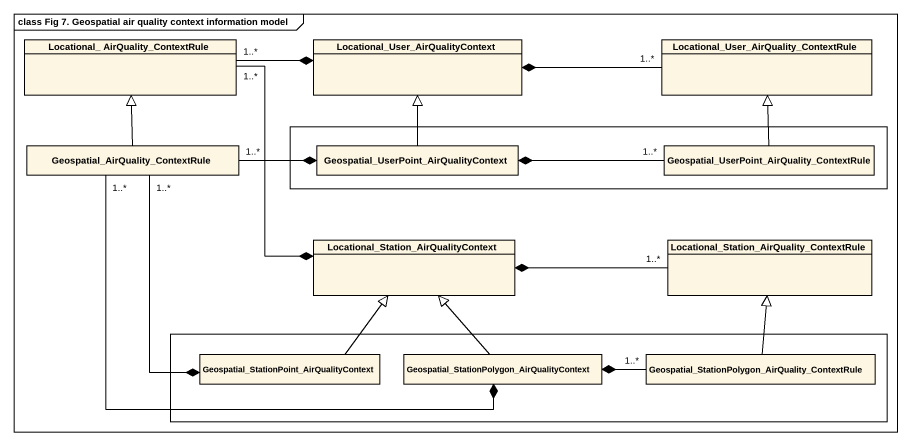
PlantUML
@startuml
mainframe class Fig 7. Geospatial air quality context information model
hide circle
hide empty members
class "Locational_ AirQuality_ContextRule" as Locational_AirQuality
class "Locational_User_AirQualityContext" as Locational_User
class "Locational_User_AirQuality_ContextRule" as Locational_User_AirQuality
rectangle " " as rectangle1 {
  class "Geospatial_UserPoint_AirQualityContext" as Geospatial_UserPoint
  class "Geospatial_UserPoint_AirQuality_ContextRule" as Geospatial_UserPoint_2
}
class "Geospatial_AirQuality_ContextRule" as Geospatial_AirQuality
class "Locational_Station_AirQualityContext" as Locational_Station
class "Locational_Station_AirQuality_ContextRule" as Locational_Station_2
rectangle " " as rectangle2 {
  class "Geospatial_StationPoint_AirQualityContext" as Geospatial_StationPoint
  class "Geospatial_StationPolygon_AirQualityContext" as Geospatial_StationPolygon
  class "Geospatial_StationPolygon_AirQuality_ContextRule" as Geospatial_StationPolygon_2
}
Locational_AirQuality "1..*" -right-* Locational_User
Locational_AirQuality "1..*" --* Locational_Station
Locational_User_AirQuality "1..*" -left-* Locational_User
Geospatial_AirQuality -up-|> Locational_AirQuality
Geospatial_AirQuality "1..*" -right-* Geospatial_UserPoint
Geospatial_AirQuality "1..*" --* Geospatial_StationPoint
Geospatial_AirQuality "1..*" -right-* Geospatial_StationPolygon
Geospatial_UserPoint -up-|> Locational_User
Geospatial_UserPoint_2 -up-|> Locational_User_AirQuality
Geospatial_UserPoint_2 "1..*" -left-* Geospatial_UserPoint
Locational_Station_2 "1..*" -left-* Locational_Station
Geospatial_StationPoint -up-|> Locational_Station
Geospatial_StationPolygon -up-|> Locational_Station
Geospatial_StationPolygon_2 -up-|> Locational_Station_2
Geospatial_StationPolygon_2 "1..*" -left-* Geospatial_StationPolygon
@enduml
